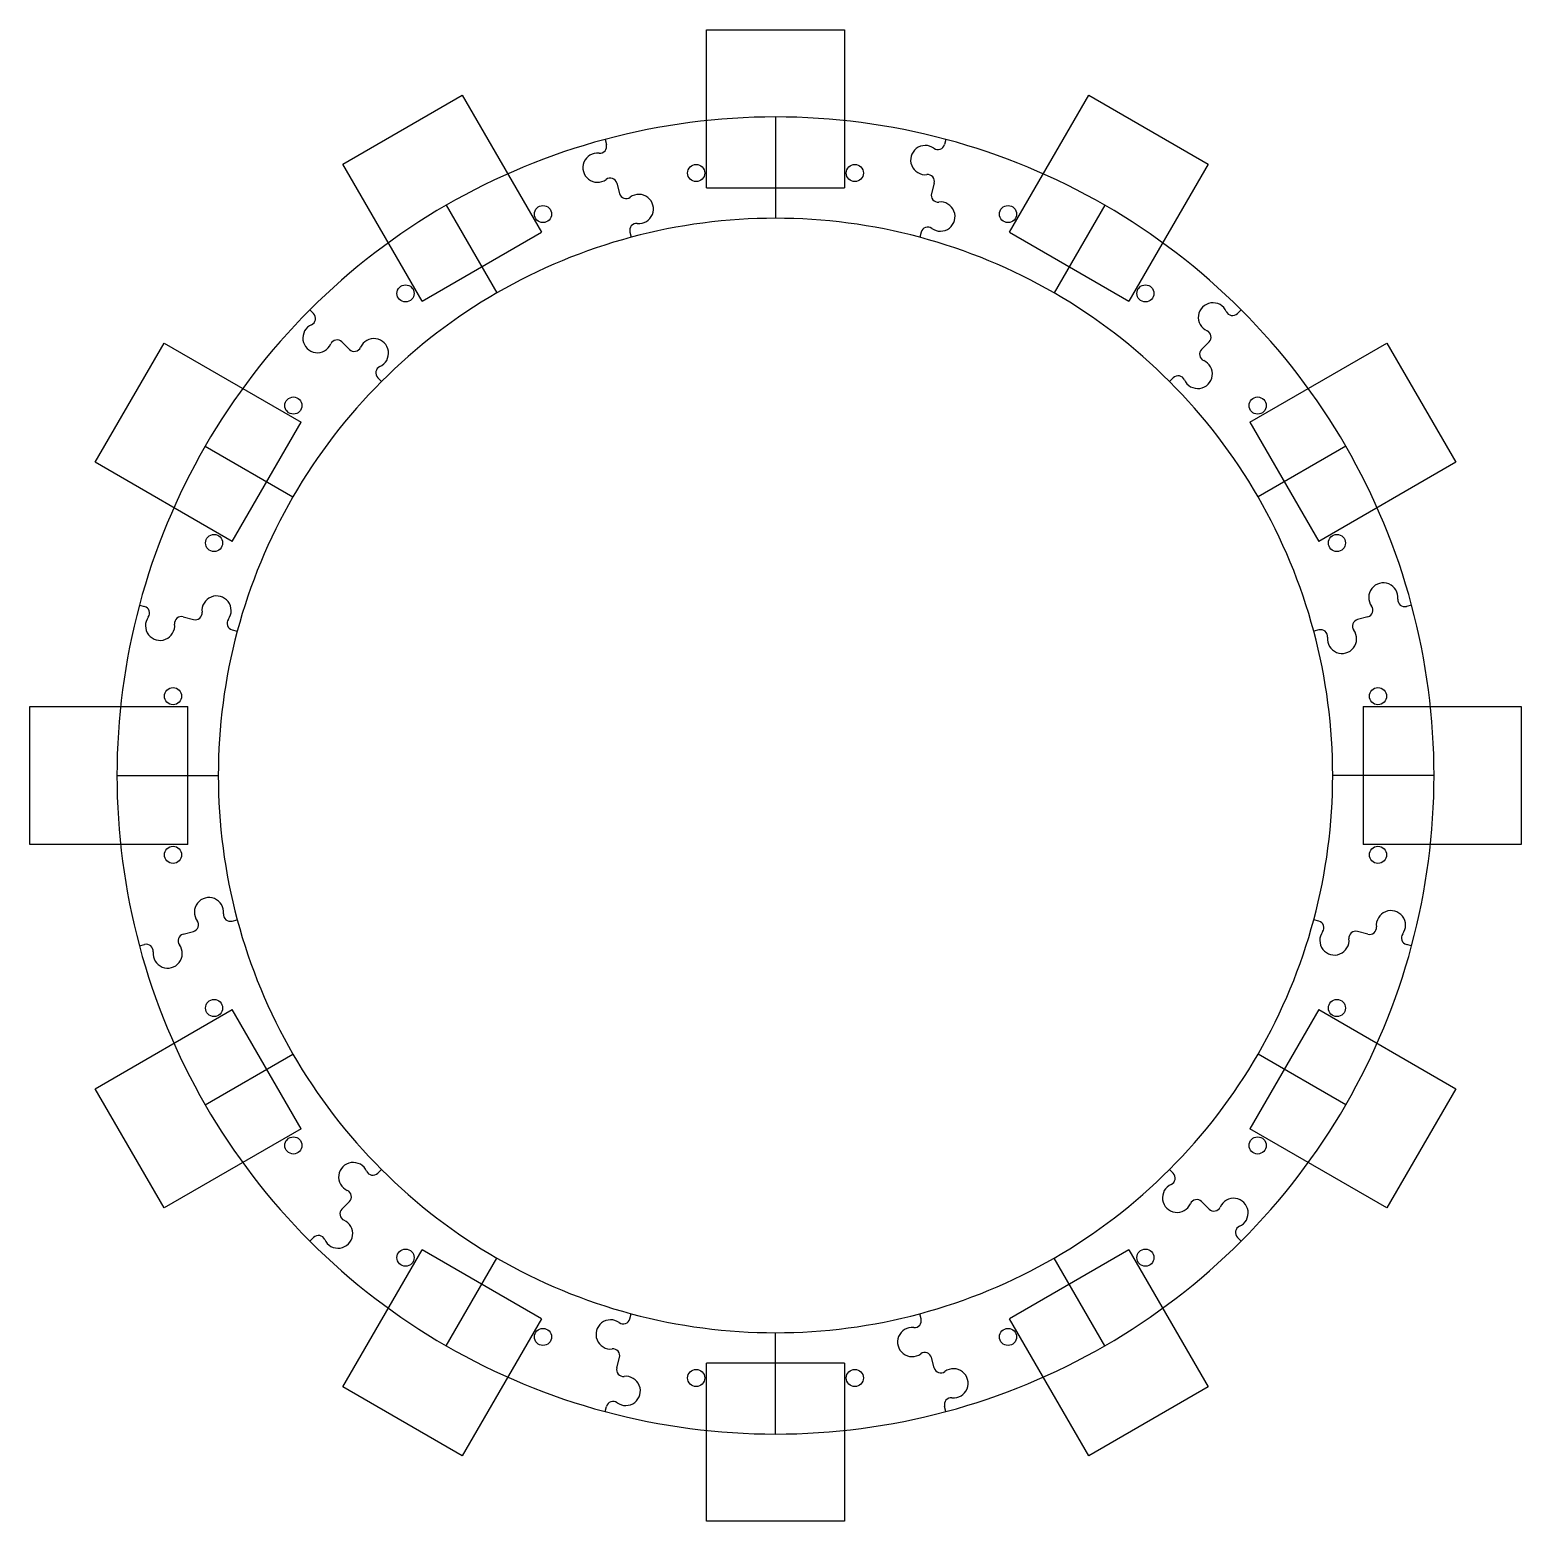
# Model space of a CAD drawing. Extents: x -4122 to -3252, y -445 to 425.
import ezdxf

# ---------------------------------------------------------------- set-up
doc = ezdxf.new("R2010")
doc.units = 0
doc.header["$MEASUREMENT"] = 0
doc.layers.add('LAYER_01', color=1, linetype='CONTINUOUS')
doc.layers.add('LAYER_02', color=3, linetype='CONTINUOUS')

msp = doc.modelspace()

# ---------------------------------------------------------------- linework, layer by layer
at = {"layer": 'LAYER_01'}
for radius, start, end in [(384.09, 75, 105), (384.09, 105, 135), (384.09, 45, 75), (325, 75, 105), (325, 105, 135), (325, 45, 75), (384.09, 135, 165), (384.09, 15, 45), (325, 135, 165), (325, 15, 45), (384.09, 165, 195), (384.09, 345, 15), (325, 165, 195), (325, 345, 15), (325, 195, 225), (325, 315, 345), (384.09, 195, 225), (384.09, 315, 345), (325, 225, 255), (325, 285, 315), (384.09, 225, 255), (384.09, 285, 315), (325, 255, 285), (384.09, 255, 285)]:
    msp.add_arc((-3687.12, -10.09), radius, start, end, dxfattribs=at)
at = {"layer": 'LAYER_02'}
for p, q in [((-3687.12, 374), (-3687.12, 314.91)), ((-3786.53, 360.91), (-3785.73, 357.93)), ((-3587.71, 360.91), (-3588.51, 357.93)), ((-3779.68, 335.36), (-3778.08, 329.39)), ((-3727.3, 332.64), (-3646.93, 332.64)), ((-3594.55, 335.36), (-3596.15, 329.39)), ((-3879.16, 322.54), (-3849.62, 271.37)), ((-3495.07, 322.54), (-3524.62, 271.37)), ((-3893.28, 266.63), (-3823.68, 306.81)), ((-3772.03, 306.82), (-3771.23, 303.83)), ((-3602.2, 306.82), (-3603, 303.83)), ((-3550.55, 306.81), (-3480.95, 266.63)), ((-3958.71, 261.5), (-3956.52, 259.32)), ((-3415.52, 261.5), (-3417.71, 259.32)), ((-3940, 242.8), (-3935.63, 238.42)), ((-3434.23, 242.8), (-3438.6, 238.42)), ((-3919.11, 221.9), (-3916.93, 219.72)), ((-3455.12, 221.9), (-3457.31, 219.72)), ((-4004.02, 126.47), (-3963.84, 196.07)), ((-3410.4, 196.07), (-3370.21, 126.47)), ((-4019.75, 181.95), (-3968.57, 152.41)), ((-3354.48, 181.95), (-3405.66, 152.41)), ((-4058.12, 89.32), (-4055.13, 88.52)), ((-3316.11, 89.32), (-3319.1, 88.52)), ((-4032.57, 82.47), (-4026.6, 80.87)), ((-3341.67, 82.47), (-3347.64, 80.87)), ((-4004.03, 74.83), (-4001.04, 74.03)), ((-3370.2, 74.83), (-3373.19, 74.03)), ((-4029.84, -50.27), (-4029.84, 30.09)), ((-3344.39, 30.09), (-3344.39, -50.27)), ((-4071.21, -10.09), (-4012.12, -10.09)), ((-3303.03, -10.09), (-3362.12, -10.09)), ((-4004.03, -95.01), (-4001.04, -94.21)), ((-3370.2, -95.01), (-3373.19, -94.21)), ((-4032.57, -102.65), (-4026.6, -101.05)), ((-3341.67, -102.65), (-3347.64, -101.05)), ((-4058.12, -109.5), (-4055.13, -108.7)), ((-3316.11, -109.5), (-3319.1, -108.7)), ((-3963.84, -216.25), (-4004.02, -146.66)), ((-3370.21, -146.66), (-3410.4, -216.25)), ((-4019.75, -202.14), (-3968.57, -172.59)), ((-3354.48, -202.14), (-3405.66, -172.59)), ((-3919.11, -242.09), (-3916.93, -239.9)), ((-3455.12, -242.09), (-3457.31, -239.9)), ((-3940, -262.98), (-3935.63, -258.61)), ((-3434.23, -262.98), (-3438.6, -258.61)), ((-3958.71, -281.68), (-3956.52, -279.5)), ((-3823.68, -326.99), (-3893.28, -286.81)), ((-3480.95, -286.81), (-3550.55, -326.99)), ((-3415.52, -281.68), (-3417.71, -279.5)), ((-3879.16, -342.72), (-3849.62, -291.55)), ((-3495.07, -342.72), (-3524.62, -291.55)), ((-3772.03, -327), (-3771.23, -324.02)), ((-3602.2, -327), (-3603, -324.02)), ((-3687.12, -394.18), (-3687.12, -335.09)), ((-3779.68, -355.54), (-3778.08, -349.57)), ((-3646.93, -352.82), (-3727.3, -352.82)), ((-3594.55, -355.54), (-3596.15, -349.57)), ((-3786.53, -381.09), (-3785.73, -378.11)), ((-3587.71, -381.09), (-3588.51, -378.11))]:
    msp.add_line(p, q, dxfattribs=at)
for points in [[(-3727.3, 332.64), (-3727.3, 424.82), (-3646.93, 424.82), (-3646.93, 332.64)], [(-3893.28, 266.63), (-3939.37, 346.46), (-3869.77, 386.64), (-3823.68, 306.81)], [(-3550.55, 306.81), (-3504.46, 386.64), (-3434.86, 346.46), (-3480.95, 266.63)], [(-4004.02, 126.47), (-4083.85, 172.57), (-4043.67, 242.16), (-3963.84, 196.07)], [(-3410.4, 196.07), (-3330.56, 242.16), (-3290.38, 172.57), (-3370.21, 126.47)], [(-4029.84, -50.27), (-4122.03, -50.27), (-4122.03, 30.09), (-4029.84, 30.09)], [(-3344.39, 30.09), (-3252.21, 30.09), (-3252.21, -50.27), (-3344.39, -50.27)], [(-3963.84, -216.25), (-4043.67, -262.34), (-4083.85, -192.75), (-4004.02, -146.66)], [(-3370.21, -146.66), (-3290.38, -192.75), (-3330.56, -262.34), (-3410.4, -216.25)], [(-3823.68, -326.99), (-3869.77, -406.82), (-3939.37, -366.64), (-3893.28, -286.81)], [(-3480.95, -286.81), (-3434.86, -366.64), (-3504.46, -406.82), (-3550.55, -326.99)], [(-3646.93, -352.82), (-3646.93, -445), (-3727.3, -445), (-3727.3, -352.82)]]:
    msp.add_lwpolyline(points, dxfattribs=at)
for centre in [(-3733.38, 341.3), (-3640.85, 341.3), (-3822.75, 317.36), (-3551.48, 317.36), (-3902.88, 271.09), (-3471.36, 271.09), (-3968.3, 205.67), (-3405.93, 205.67), (-4014.56, 125.54), (-3359.67, 125.54), (-4038.51, 36.17), (-3335.72, 36.17), (-4038.51, -56.35), (-3335.72, -56.35), (-4014.56, -145.72), (-3359.67, -145.72), (-3968.3, -225.85), (-3405.93, -225.85), (-3902.88, -291.28), (-3471.36, -291.28), (-3822.75, -337.54), (-3551.48, -337.54), (-3733.38, -361.48), (-3640.85, -361.48)]:
    msp.add_circle(centre, 5, dxfattribs=at)
for centre, radius, start, end in [((-3789.59, 356.89), 4, 263.80868, 15), ((-3599.77, 348.85), 8.53, 53.80868, 276.19132), ((-3592.37, 358.96), 4, 233.80868, 345), ((-3790.94, 344.44), 8.53, 83.80868, 306.19132), ((-3598.42, 336.39), 4, 345, 96.19132), ((-3783.54, 334.32), 4, 15, 126.19132), ((-3774.22, 330.42), 4, 195, 306.19132), ((-3766.82, 320.31), 8.53, 263.80868, 126.19132), ((-3592.29, 328.35), 4, 165, 276.19132), ((-3590.94, 315.9), 8.53, 233.80868, 96.19132), ((-3768.17, 307.86), 4, 83.80868, 195), ((-3598.34, 305.79), 4, 53.80868, 165), ((-3432, 257.09), 8.53, 23.80868, 246.19132), ((-3954.29, 245.03), 8.53, 113.80868, 336.19132), ((-3959.35, 256.49), 4, 293.80868, 45), ((-3420.54, 262.15), 4, 203.80868, 315), ((-3942.83, 239.97), 4, 45, 156.19132), ((-3921.34, 236.2), 8.53, 293.80868, 156.19132), ((-3437.06, 245.62), 4, 315, 66.19132), ((-3932.8, 241.25), 4, 225, 336.19132), ((-3435.77, 235.6), 4, 135, 246.19132), ((-3916.28, 224.73), 4, 113.80868, 225), ((-3440.83, 224.13), 8.53, 203.80868, 66.19132), ((-3452.29, 219.08), 4, 23.80868, 135), ((-3332.59, 93.73), 8.53, 353.80868, 216.19132), ((-4056.17, 84.66), 4, 323.80868, 75), ((-4013.1, 86.09), 8.53, 323.80868, 186.19132), ((-3342.7, 86.34), 4, 285, 36.19132), ((-3320.13, 92.38), 4, 173.80868, 285), ((-4046.06, 77.26), 8.53, 143.80868, 6.19132), ((-4033.6, 78.61), 4, 75, 186.19132), ((-4025.56, 84.74), 4, 255, 6.19132), ((-4002.99, 78.69), 4, 143.80868, 255), ((-3346.6, 77.01), 4, 105, 216.19132), ((-3369.17, 70.96), 4, 353.80868, 105), ((-3356.71, 69.61), 8.53, 173.80868, 36.19132), ((-4017.52, -89.79), 8.53, 353.80868, 216.19132), ((-4027.63, -97.19), 4, 285, 36.19132), ((-4005.06, -91.14), 4, 173.80868, 285), ((-3371.24, -98.87), 4, 323.80868, 75), ((-3328.17, -97.44), 8.53, 323.80868, 186.19132), ((-4031.53, -106.52), 4, 105, 216.19132), ((-3361.13, -106.27), 8.53, 143.80868, 6.19132), ((-3348.67, -104.92), 4, 75, 186.19132), ((-3340.63, -98.79), 4, 255, 6.19132), ((-3318.06, -104.84), 4, 143.80868, 255), ((-4054.1, -112.56), 4, 353.80868, 105), ((-4041.64, -113.92), 8.53, 173.80868, 36.19132), ((-3933.4, -244.32), 8.53, 23.80868, 246.19132), ((-3921.94, -239.26), 4, 203.80868, 315), ((-3457.95, -244.91), 4, 293.80868, 45), ((-3938.46, -255.78), 4, 315, 66.19132), ((-3452.89, -256.38), 8.53, 113.80868, 336.19132), ((-3441.43, -261.44), 4, 45, 156.19132), ((-3419.94, -265.21), 8.53, 293.80868, 156.19132), ((-3942.23, -277.27), 8.53, 203.80868, 66.19132), ((-3937.17, -265.81), 4, 135, 246.19132), ((-3431.4, -260.15), 4, 225, 336.19132), ((-3953.7, -282.33), 4, 23.80868, 135), ((-3414.88, -276.67), 4, 113.80868, 225), ((-3783.29, -336.08), 8.53, 53.80868, 276.19132), ((-3775.9, -325.97), 4, 233.80868, 345), ((-3606.06, -328.04), 4, 263.80868, 15), ((-3607.41, -340.49), 8.53, 83.80868, 306.19132), ((-3781.94, -348.53), 4, 345, 96.19132), ((-3600.02, -350.61), 4, 15, 126.19132), ((-3775.82, -356.58), 4, 165, 276.19132), ((-3590.69, -354.51), 4, 195, 306.19132), ((-3583.29, -364.62), 8.53, 263.80868, 126.19132), ((-3774.46, -369.03), 8.53, 233.80868, 96.19132), ((-3584.64, -377.07), 4, 83.80868, 195), ((-3781.86, -379.14), 4, 53.80868, 165)]:
    msp.add_arc(centre, radius, start, end, dxfattribs=at)

doc.saveas('drawing.dxf')
